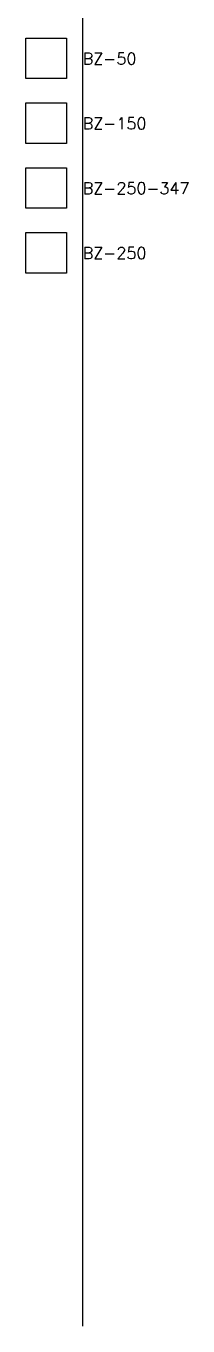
# Model space of a CAD drawing. Header units: inches. Extents: x -312 to 59, y -182 to 37.
# Drawn here: x -200.18 to -196.85, y -181.79 to -155.11 of the extents above; entities that cross this region are included whole.
import ezdxf

# ---------------------------------------------------------------- set-up
doc = ezdxf.new("R2010")
doc.units = ezdxf.units.IN
doc.header["$MEASUREMENT"] = 0
doc.styles.add('ROMANS', font='ROMANS.shx')

# ---------------------------------------------------------------- blocks, each defined once
blk = doc.blocks.new('BZ-150')
blk.add_lwpolyline([(-0.415, 0.415), (0.415, 0.415), (0.415, -0.415), (-0.415, -0.415)], close=True)
at = {"insert": (0.75, -0.005), "char_height": 0.24, "width": 5.724, "attachment_point": 4, "style": 'ROMANS'}
blk.add_mtext('BZ-150', dxfattribs=at)
blk = doc.blocks.new('BZ-50')
blk.add_lwpolyline([(-0.415, 0.415), (0.415, 0.415), (0.415, -0.415), (-0.415, -0.415)], close=True)
at = {"insert": (0.75, -0.005), "char_height": 0.24, "width": 5.724, "attachment_point": 4, "style": 'ROMANS'}
blk.add_mtext('BZ-50', dxfattribs=at)
blk = doc.blocks.new('BZ-250-347')
blk.add_lwpolyline([(-0.415, 0.415), (0.415, 0.415), (0.415, -0.415), (-0.415, -0.415)], close=True)
at = {"insert": (0.75, -0.005), "char_height": 0.24, "width": 5.724, "attachment_point": 4, "style": 'ROMANS'}
blk.add_mtext('BZ-250-347', dxfattribs=at)
blk = doc.blocks.new('BZ-250')
blk.add_lwpolyline([(-0.415, 0.415), (0.415, 0.415), (0.415, -0.415), (-0.415, -0.415)], close=True)
at = {"insert": (0.75, -0.005), "char_height": 0.24, "width": 5.724, "attachment_point": 4, "style": 'ROMANS'}
blk.add_mtext('BZ-250', dxfattribs=at)

msp = doc.modelspace()

# ---------------------------------------------------------------- linework, layer by layer
at = {"color": 1}
msp.add_line((-199.01352, -181.78912), (-199.01352, -29.38403), dxfattribs=at)

# ---------------------------------------------------------------- block references
for name, p in [('BZ-50', (-199.76352, -155.77324)), ('BZ-150', (-199.76352, -157.10324)), ('BZ-250-347', (-199.76352, -158.43324)), ('BZ-250', (-199.76352, -159.76324))]:
    msp.add_blockref(name, p)

doc.saveas('drawing.dxf')
